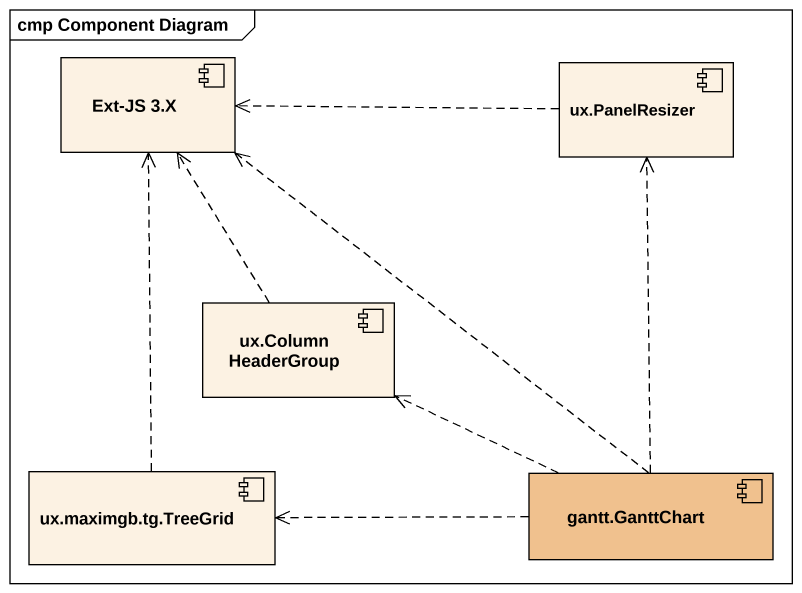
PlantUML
@startuml
mainframe cmp Component Diagram
component "Ext-JS 3.X" as Ext_JS_3_X
component "ux.PanelResizer" as ux_PanelResizer
component "ux.ColumnHeaderGroup" as ux_ColumnHeaderGroup
component "ux.maximgb.tg.TreeGrid" as ux_maximgb_tg_TreeGrid
component "gantt.GanttChart" as gantt_GanttChart #F0C18E
ux_PanelResizer .left.> Ext_JS_3_X
ux_ColumnHeaderGroup .up.> Ext_JS_3_X
ux_maximgb_tg_TreeGrid .up.> Ext_JS_3_X
gantt_GanttChart .up.> Ext_JS_3_X
gantt_GanttChart .up.> ux_PanelResizer
gantt_GanttChart .left.> ux_ColumnHeaderGroup
gantt_GanttChart .left.> ux_maximgb_tg_TreeGrid
@enduml
